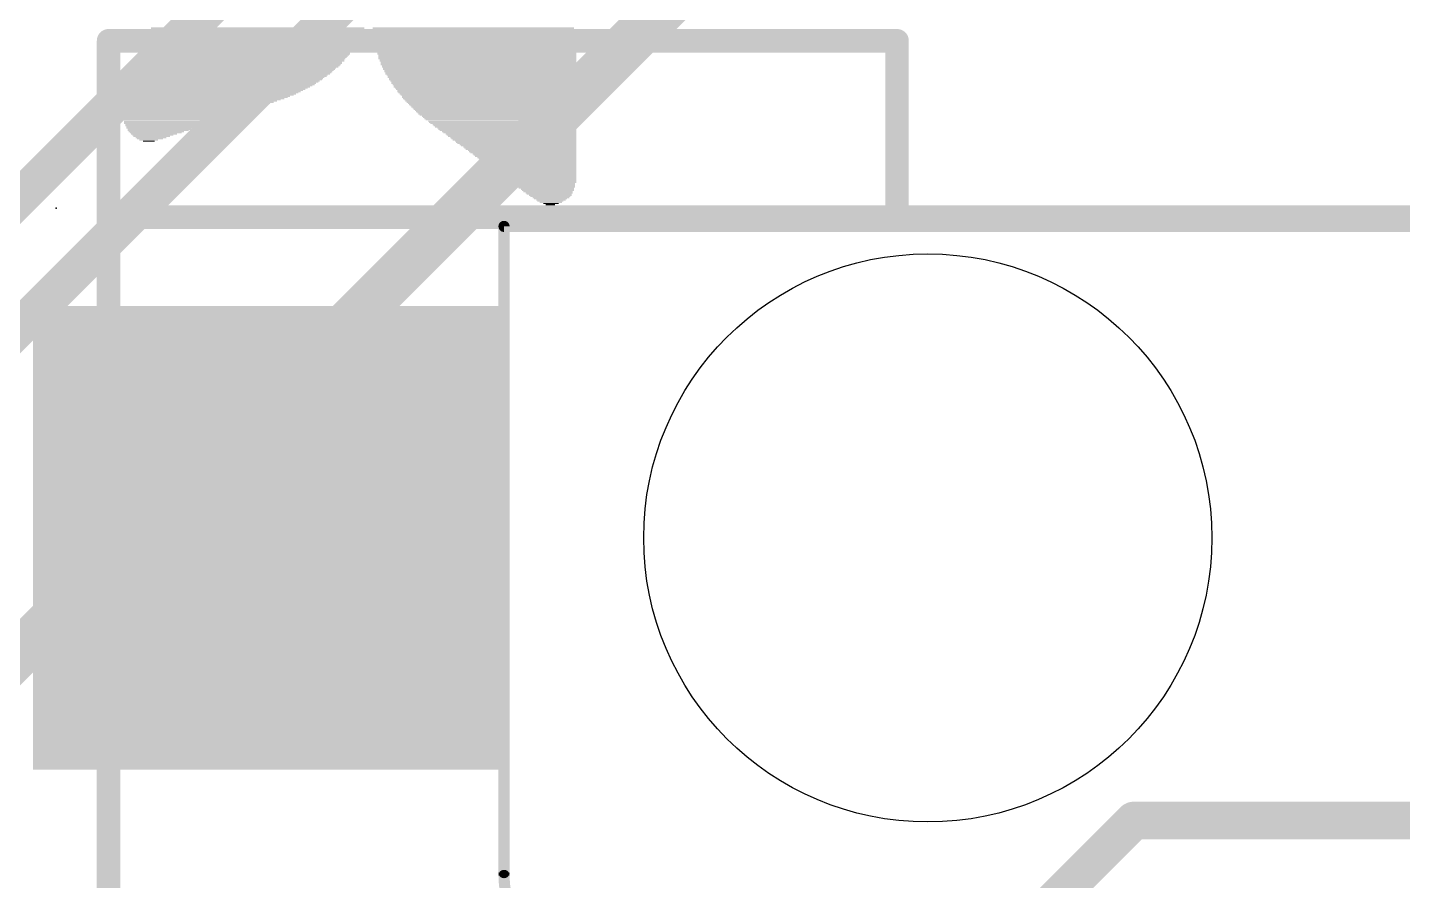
# Model space of a CAD drawing. Extents: x -1.5 to 77.7, y -1.7 to 21.7.
# Drawn here: x 21.18 to 28.59, y 14.03 to 18.63 of the extents above; entities that cross this region are included whole.
import ezdxf

# ---------------------------------------------------------------- set-up
doc = ezdxf.new("R2010")
doc.units = 0
for name, color, linetype in [('1', 12, 'CONTINUOUS'), ('16', 5, 'CONTINUOUS'), ('20', 53, 'CONTINUOUS'), ('21', 40, 'CONTINUOUS'), ('22', 6, 'CONTINUOUS'), ('23', 40, 'CONTINUOUS')]:
    doc.layers.add(name, color=color, linetype=linetype)

# ---------------------------------------------------------------- blocks, each defined once
blk = doc.blocks.new('RECT')
blk.add_solid([(-0.5, -0.5), (0.5, -0.5), (-0.5, 0.5), (0.5, 0.5)])

msp = doc.modelspace()

# ---------------------------------------------------------------- linework, layer by layer
at = {"layer": '16'}
for points, const_width in [([(20.066, 16.637), (23.3934, 19.9644)], 0.2032), ([(17.145, 13.0175), (23.6855, 19.558)], 0.2032), ([(25.0074, 19.1262), (20.066, 14.1848)], 0.254), ([(26.1635, 13.3684), (27.1462, 14.351)], 0.2032), ([(27.1462, 14.351), (29.4608, 14.351)], 0.2032)]:
    msp.add_lwpolyline(points, dxfattribs=dict(at, const_width=const_width))
at = {"layer": '16', "const_width": 0.1016}
for points in [[(27.1462, 14.4018, 1), (27.1462, 14.3002)], [(27.1821, 14.3151, 1), (27.1103, 14.3869)]]:
    msp.add_lwpolyline(points, format="xyb", dxfattribs=at)
at = {"layer": '20'}
msp.add_circle((26.035, 15.875), 1.5318, dxfattribs=at)
at = {"layer": '21', "const_width": 0.06}
for points in [[(23.75, 14.07), (23.75, 17.555)], [(23.75, 17.555), (32.665, 17.555)]]:
    msp.add_lwpolyline(points, dxfattribs=at)
at = {"layer": '21'}
for points, const_width in [([(23.765, 17.555, 1), (23.735, 17.555)], 0.03), ([(23.75, 17.57, 1), (23.75, 17.54)], 0.03), ([(23.735, 14.07, 1), (23.765, 14.07)], 0.03), ([(23.75, 14.055, 0.4142), (24.255, 13.55)], 0.06), ([(23.765, 14.055, 1), (23.735, 14.055)], 0.03)]:
    msp.add_lwpolyline(points, format="xyb", dxfattribs=dict(at, const_width=const_width))
at = {"layer": '22', "const_width": 0.127}
for points in [[(21.618, 17.605), (21.618, 18.556)], [(21.618, 18.556), (25.869, 18.556)], [(25.869, 18.556), (25.869, 17.605)], [(21.618, 4.264), (21.618, 17.605)], [(25.869, 17.605), (21.618, 17.605)], [(25.869, 17.605), (31.278, 17.605)]]:
    msp.add_lwpolyline(points, dxfattribs=at)
at = {"layer": '22', "const_width": 0.0635}
for points in [[(21.618, 18.5877, 1), (21.618, 18.5243)], [(21.6498, 18.556, 1), (21.5863, 18.556)], [(25.9007, 18.556, 1), (25.8373, 18.556)], [(25.869, 18.5243, 1), (25.869, 18.5877)], [(21.618, 17.6367, 1), (21.618, 17.5733)], [(21.6498, 17.605, 1), (21.5863, 17.605)], [(25.869, 17.6367, 1), (25.869, 17.5733)], [(25.869, 17.5733, 1), (25.869, 17.6367)], [(21.5863, 17.605, 1), (21.6498, 17.605)], [(25.8373, 17.605, 1), (25.9007, 17.605)]]:
    msp.add_lwpolyline(points, format="xyb", dxfattribs=at)
at = {"layer": '23'}
msp.add_point((21.336, 17.653), dxfattribs=at)

# ---------------------------------------------------------------- block references
at = {"layer": '1', "xscale": 2.55, "yscale": 2.5}
msp.add_blockref('RECT', (22.485, 15.875), dxfattribs=at)
at = {"layer": '21'}
for p, xscale, yscale in [((22.4155, 18.6119), 1.1494, 0.0063), ((22.4155, 18.6055), 1.1494, 0.0064), ((22.4219, 18.6245), 1.1493, 0.0063), ((22.4219, 18.6182), 1.1493, 0.0064), ((23.5839, 18.6245), 1.0858, 0.0063), ((23.5839, 18.6182), 1.0858, 0.0064), ((23.5839, 18.6119), 1.0858, 0.0063), ((23.5903, 18.6055), 1.0859, 0.0064), ((22.3838, 18.5357), 1.1367, 0.0063), ((22.3933, 18.5547), 1.143, 0.0064), ((22.3901, 18.5483), 1.1366, 0.0063), ((22.3901, 18.542), 1.1366, 0.0064), ((22.4028, 18.5738), 1.1494, 0.0063), ((22.3996, 18.5674), 1.143, 0.0064), ((22.3996, 18.5611), 1.143, 0.0063), ((22.406, 18.5801), 1.143, 0.0064), ((22.4092, 18.5928), 1.1493, 0.0064), ((22.4092, 18.5864), 1.1493, 0.0063), ((22.4155, 18.5992), 1.1494, 0.0063), ((23.5903, 18.5992), 1.0859, 0.0063), ((23.5903, 18.5928), 1.0859, 0.0064), ((23.5903, 18.5864), 1.0859, 0.0063), ((23.5903, 18.5801), 1.0859, 0.0064), ((23.5903, 18.5738), 1.0859, 0.0063), ((23.5903, 18.5674), 1.0859, 0.0064), ((23.5903, 18.5611), 1.0859, 0.0063), ((23.5903, 18.5547), 1.0859, 0.0064), ((23.5935, 18.5483), 1.0795, 0.0063), ((23.5935, 18.542), 1.0795, 0.0064), ((23.5966, 18.5357), 1.0858, 0.0063), ((22.3424, 18.4595), 1.1049, 0.0063), ((22.3552, 18.4785), 1.1176, 0.0064), ((22.352, 18.4721), 1.1112, 0.0063), ((22.3489, 18.4658), 1.1049, 0.0064), ((22.3647, 18.4976), 1.124, 0.0063), ((22.3615, 18.4912), 1.1176, 0.0064), ((22.3615, 18.4849), 1.1176, 0.0063), ((22.3742, 18.5166), 1.1303, 0.0064), ((22.3742, 18.5102), 1.1303, 0.0063), ((22.3711, 18.5039), 1.1239, 0.0064), ((22.3805, 18.523), 1.1303, 0.0063), ((22.3838, 18.5293), 1.1367, 0.0064), ((23.5966, 18.5293), 1.0858, 0.0064), ((23.5998, 18.523), 1.0795, 0.0063), ((23.5998, 18.5166), 1.0795, 0.0064), ((23.5998, 18.5102), 1.0795, 0.0063), ((23.5998, 18.5039), 1.0795, 0.0064), ((23.5998, 18.4976), 1.0795, 0.0063), ((23.6029, 18.4912), 1.0731, 0.0064), ((23.6029, 18.4849), 1.0731, 0.0063), ((23.6061, 18.4785), 1.0668, 0.0064), ((23.6061, 18.4721), 1.0668, 0.0063), ((23.6061, 18.4658), 1.0668, 0.0064), ((23.6061, 18.4595), 1.0668, 0.0063), ((22.2917, 18.3833), 1.0541, 0.0063), ((22.298, 18.3896), 1.0541, 0.0064), ((22.3012, 18.3959), 1.0604, 0.0063), ((22.3203, 18.4214), 1.0859, 0.0063), ((22.3171, 18.415), 1.0795, 0.0064), ((22.3107, 18.4087), 1.0668, 0.0063), ((22.3076, 18.4023), 1.0605, 0.0064), ((22.3298, 18.434), 1.0922, 0.0063), ((22.3266, 18.4277), 1.0858, 0.0064), ((22.3393, 18.4531), 1.0986, 0.0064), ((22.3393, 18.4468), 1.0986, 0.0063), ((22.333, 18.4404), 1.0859, 0.0064), ((23.6093, 18.4531), 1.0604, 0.0064), ((23.6093, 18.4468), 1.0604, 0.0063), ((23.6125, 18.4404), 1.0541, 0.0064), ((23.6125, 18.434), 1.0541, 0.0063), ((23.6125, 18.4277), 1.0541, 0.0064), ((23.6157, 18.4214), 1.0477, 0.0063), ((23.6157, 18.415), 1.0477, 0.0064), ((23.6188, 18.4087), 1.0414, 0.0063), ((23.6188, 18.4023), 1.0414, 0.0064), ((23.622, 18.3959), 1.035, 0.0063), ((23.622, 18.3896), 1.035, 0.0064), ((23.6252, 18.3833), 1.0287, 0.0063), ((22.2377, 18.3198), 0.9842, 0.0063), ((22.2314, 18.3134), 0.9715, 0.0064), ((22.2599, 18.3452), 1.016, 0.0063), ((22.2536, 18.3388), 1.0033, 0.0064), ((22.2504, 18.3325), 0.997, 0.0063), ((22.2441, 18.3261), 0.9843, 0.0064), ((22.2663, 18.3515), 1.016, 0.0064), ((22.2695, 18.3578), 1.0223, 0.0063), ((22.2885, 18.3769), 1.0478, 0.0064), ((22.2822, 18.3706), 1.0351, 0.0063), ((22.279, 18.3642), 1.0287, 0.0064), ((23.6252, 18.3769), 1.0287, 0.0064), ((23.6284, 18.3706), 1.0223, 0.0063), ((23.6315, 18.3642), 1.016, 0.0064), ((23.6315, 18.3578), 1.016, 0.0063), ((23.6347, 18.3515), 1.0096, 0.0064), ((23.6347, 18.3452), 1.0096, 0.0063), ((23.6379, 18.3388), 1.0033, 0.0064), ((23.641, 18.3325), 0.9969, 0.0063), ((23.641, 18.3261), 0.9969, 0.0064), ((23.6442, 18.3198), 0.9906, 0.0063), ((23.6474, 18.3134), 0.9842, 0.0064), ((22.1425, 18.2436), 0.8445, 0.0063), ((22.133, 18.2372), 0.8255, 0.0064), ((22.171, 18.2626), 0.889, 0.0064), ((22.1615, 18.2563), 0.87, 0.0063), ((22.1552, 18.2499), 0.8573, 0.0064), ((22.1869, 18.2753), 0.908, 0.0064), ((22.1806, 18.269), 0.8953, 0.0063), ((22.1933, 18.2817), 0.9207, 0.0063), ((22.2155, 18.3007), 0.9525, 0.0064), ((22.2091, 18.2944), 0.9398, 0.0063), ((22.2028, 18.288), 0.9271, 0.0064), ((22.225, 18.3071), 0.9588, 0.0063), ((23.6474, 18.3071), 0.9842, 0.0063), ((23.6506, 18.3007), 0.9779, 0.0064), ((23.6538, 18.2944), 0.9715, 0.0063), ((23.6569, 18.288), 0.9652, 0.0064), ((23.6569, 18.2817), 0.9652, 0.0063), ((23.6601, 18.2753), 0.9588, 0.0064), ((23.6633, 18.269), 0.9525, 0.0063), ((23.6665, 18.2626), 0.9461, 0.0064), ((23.6696, 18.2563), 0.9398, 0.0063), ((23.6696, 18.2499), 0.9398, 0.0064), ((23.6728, 18.2436), 0.9334, 0.0063), ((23.676, 18.2372), 0.9271, 0.0064), ((22.0282, 18.1737), 0.6541, 0.0064), ((22.0186, 18.1674), 0.635, 0.0063), ((22.0091, 18.161), 0.616, 0.0064), ((22.0694, 18.1991), 0.7239, 0.0064), ((22.0599, 18.1928), 0.7048, 0.0063), ((22.0504, 18.1864), 0.6858, 0.0064), ((22.079, 18.2055), 0.7429, 0.0063), ((22.0409, 18.1801), 0.6667, 0.0063), ((22.1107, 18.2245), 0.7938, 0.0064), ((22.1012, 18.2182), 0.7747, 0.0063), ((22.0917, 18.2118), 0.7557, 0.0064), ((22.1234, 18.2309), 0.8064, 0.0063), ((23.6791, 18.2309), 0.9207, 0.0063), ((23.6823, 18.2245), 0.9144, 0.0064), ((23.6855, 18.2182), 0.908, 0.0063), ((23.6887, 18.2118), 0.9017, 0.0064), ((23.6919, 18.2055), 0.8953, 0.0063), ((23.695, 18.1991), 0.889, 0.0064), ((23.6982, 18.1928), 0.8826, 0.0063), ((23.7014, 18.1864), 0.8763, 0.0064), ((23.7046, 18.1801), 0.8699, 0.0063), ((23.7077, 18.1737), 0.8636, 0.0064), ((23.7109, 18.1674), 0.8572, 0.0063), ((23.7141, 18.161), 0.8509, 0.0064), ((21.9805, 18.142), 0.5588, 0.0063), ((21.9678, 18.1356), 0.5334, 0.0064), ((21.9488, 18.1229), 0.4953, 0.0064), ((21.9424, 18.1166), 0.4826, 0.0063), ((21.9329, 18.1102), 0.4636, 0.0064), ((21.9996, 18.1547), 0.5969, 0.0063), ((21.9901, 18.1483), 0.5779, 0.0064), ((21.9615, 18.1293), 0.5207, 0.0063), ((21.9266, 18.1039), 0.4381, 0.0063), ((21.9139, 18.0975), 0.4127, 0.0064), ((21.9107, 18.0912), 0.3937, 0.0063), ((23.7172, 18.1547), 0.8445, 0.0063), ((23.7236, 18.1483), 0.8318, 0.0064), ((23.7268, 18.142), 0.8255, 0.0063), ((23.73, 18.1356), 0.8191, 0.0064), ((23.7331, 18.1293), 0.8128, 0.0063), ((23.7395, 18.1229), 0.8001, 0.0064), ((23.7427, 18.1166), 0.7937, 0.0063), ((23.7458, 18.1102), 0.7874, 0.0064), ((23.7522, 18.1039), 0.7747, 0.0063), ((23.7553, 18.0975), 0.7683, 0.0064), ((23.7585, 18.0912), 0.762, 0.0063), ((21.9012, 18.0848), 0.3747, 0.0064), ((21.8853, 18.0721), 0.3302, 0.0064), ((21.8917, 18.0785), 0.3429, 0.0063), ((21.8758, 18.0658), 0.2985, 0.0063), ((21.8726, 18.0594), 0.2794, 0.0064), ((21.8631, 18.0531), 0.2477, 0.0063), ((21.8567, 18.0467), 0.2222, 0.0064), ((21.8504, 18.0404), 0.1969, 0.0063), ((21.8472, 18.034), 0.1651, 0.0064), ((21.8408, 18.0277), 0.1397, 0.0063), ((21.8345, 18.0213), 0.1016, 0.0064), ((21.8345, 18.015), 0.0635, 0.0063), ((23.7649, 18.0848), 0.7493, 0.0064), ((23.7681, 18.0785), 0.7429, 0.0063), ((23.7712, 18.0721), 0.7366, 0.0064), ((23.7776, 18.0658), 0.7239, 0.0063), ((23.7808, 18.0594), 0.7175, 0.0064), ((23.7871, 18.0531), 0.7048, 0.0063), ((23.7903, 18.0467), 0.6985, 0.0064), ((23.7934, 18.0404), 0.6921, 0.0063), ((23.7998, 18.034), 0.6794, 0.0064), ((23.803, 18.0277), 0.6731, 0.0063), ((23.8062, 18.0213), 0.6667, 0.0064), ((23.8125, 18.015), 0.654, 0.0063), ((23.8157, 18.0086), 0.6477, 0.0064), ((23.8189, 18.0023), 0.6413, 0.0063), ((23.8252, 17.9959), 0.6286, 0.0064), ((23.8284, 17.9896), 0.6223, 0.0063), ((23.8347, 17.9832), 0.6096, 0.0064), ((23.8379, 17.9769), 0.6032, 0.0063), ((23.8411, 17.9705), 0.5969, 0.0064), ((23.8474, 17.9642), 0.5842, 0.0063), ((23.8506, 17.9578), 0.5778, 0.0064), ((23.8538, 17.9515), 0.5715, 0.0063), ((23.8601, 17.9451), 0.5588, 0.0064), ((23.8633, 17.9388), 0.5524, 0.0063), ((23.8665, 17.9324), 0.5461, 0.0064), ((23.8728, 17.9261), 0.5334, 0.0063), ((23.876, 17.9197), 0.527, 0.0064), ((23.8824, 17.9134), 0.5143, 0.0063), ((23.8855, 17.907), 0.508, 0.0064), ((23.8887, 17.9007), 0.5016, 0.0063), ((23.8951, 17.8943), 0.4889, 0.0064), ((23.8982, 17.888), 0.4826, 0.0063), ((23.9014, 17.8816), 0.4762, 0.0064), ((23.9078, 17.8753), 0.4635, 0.0063), ((23.9109, 17.8689), 0.4572, 0.0064), ((23.9141, 17.8626), 0.4508, 0.0063), ((23.9205, 17.8562), 0.4381, 0.0064), ((23.9236, 17.8498), 0.4318, 0.0063), ((23.93, 17.8435), 0.4191, 0.0064), ((23.9332, 17.8372), 0.4127, 0.0063), ((23.9363, 17.8308), 0.4064, 0.0064), ((23.9427, 17.8245), 0.3937, 0.0063), ((23.9459, 17.8181), 0.3873, 0.0064), ((23.949, 17.8117), 0.381, 0.0063), ((23.9554, 17.8054), 0.3683, 0.0064), ((23.9586, 17.7991), 0.3619, 0.0063), ((23.9649, 17.7927), 0.3492, 0.0064), ((23.9649, 17.7864), 0.3366, 0.0063), ((23.9681, 17.78), 0.3302, 0.0064), ((23.9745, 17.7736), 0.3175, 0.0063), ((23.9776, 17.7673), 0.3112, 0.0064), ((23.9776, 17.761), 0.2984, 0.0063), ((23.984, 17.7546), 0.2857, 0.0064), ((23.9871, 17.7483), 0.2794, 0.0063), ((23.9871, 17.7419), 0.2667, 0.0064), ((23.9935, 17.7355), 0.254, 0.0063), ((23.9935, 17.7292), 0.2413, 0.0064), ((23.9998, 17.7229), 0.2286, 0.0063), ((23.9999, 17.7165), 0.2159, 0.0064), ((24.003, 17.7102), 0.1968, 0.0063), ((23.9998, 17.7038), 0.1778, 0.0064), ((24.003, 17.6974), 0.1588, 0.0063), ((23.9999, 17.6911), 0.1397, 0.0064), ((24.003, 17.6848), 0.1206, 0.0063), ((24.003, 17.6784), 0.0826, 0.0064), ((23.9998, 17.6721), 0.0508, 0.0063)]:
    msp.add_blockref('RECT', p, dxfattribs=dict(at, xscale=xscale, yscale=yscale))

doc.saveas('drawing.dxf')
